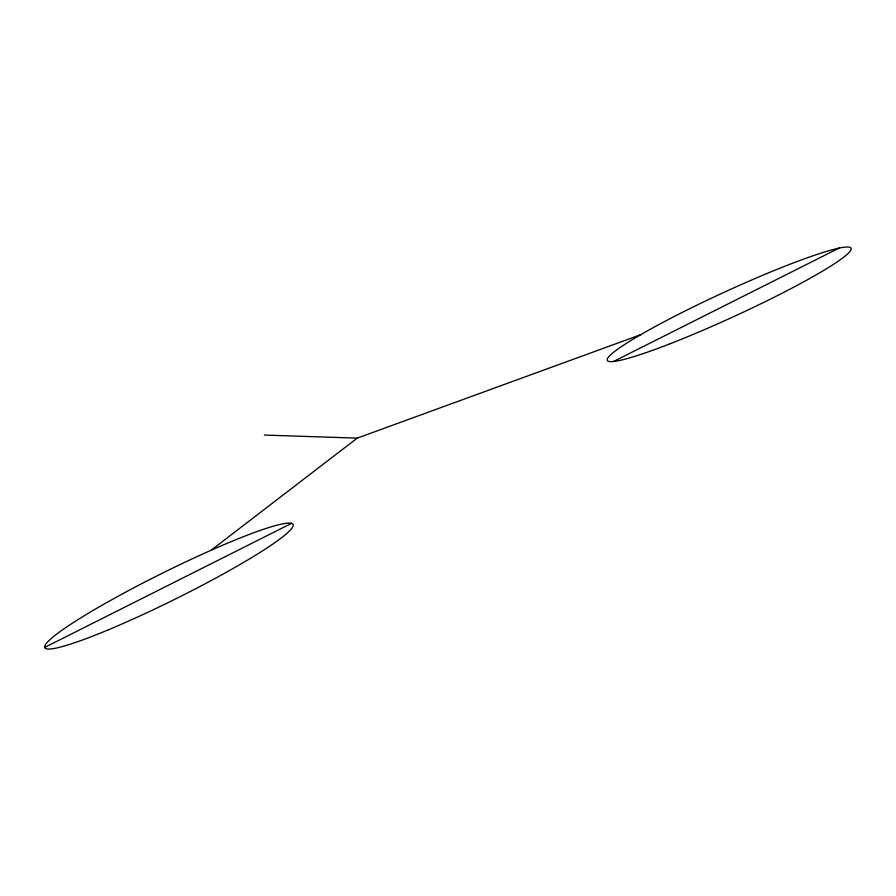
<?xml version="1.0" encoding="UTF-8"?>
<svg xmlns="http://www.w3.org/2000/svg" width="896" height="896" viewBox="0 0 896 896"><rect width="100%" height="100%" fill="white"/><g stroke="black" fill="none" stroke-linecap="round" stroke-linejoin="round"><path stroke-width="1.34" d="M211.4 550.032L357.213 438.133L640.629 334.734M44.8 647.382L291.648 523.298M613.469 361.525L839.261 248.013M264.376 435.064L357.213 438.133M108.338 629.821A138.555 14.459 -26.4 0 0 293.205 524.866A138.555 14.459 -26.4 0 0 105.403 603.322A138.555 14.459 -26.4 0 0 108.338 629.821M668.875 344.232A134.187 13.059 -24.7 0 0 851.2 248.685A134.187 13.059 -24.7 0 0 667.486 319.995A134.187 13.059 -24.7 0 0 668.875 344.232"/></g></svg>
